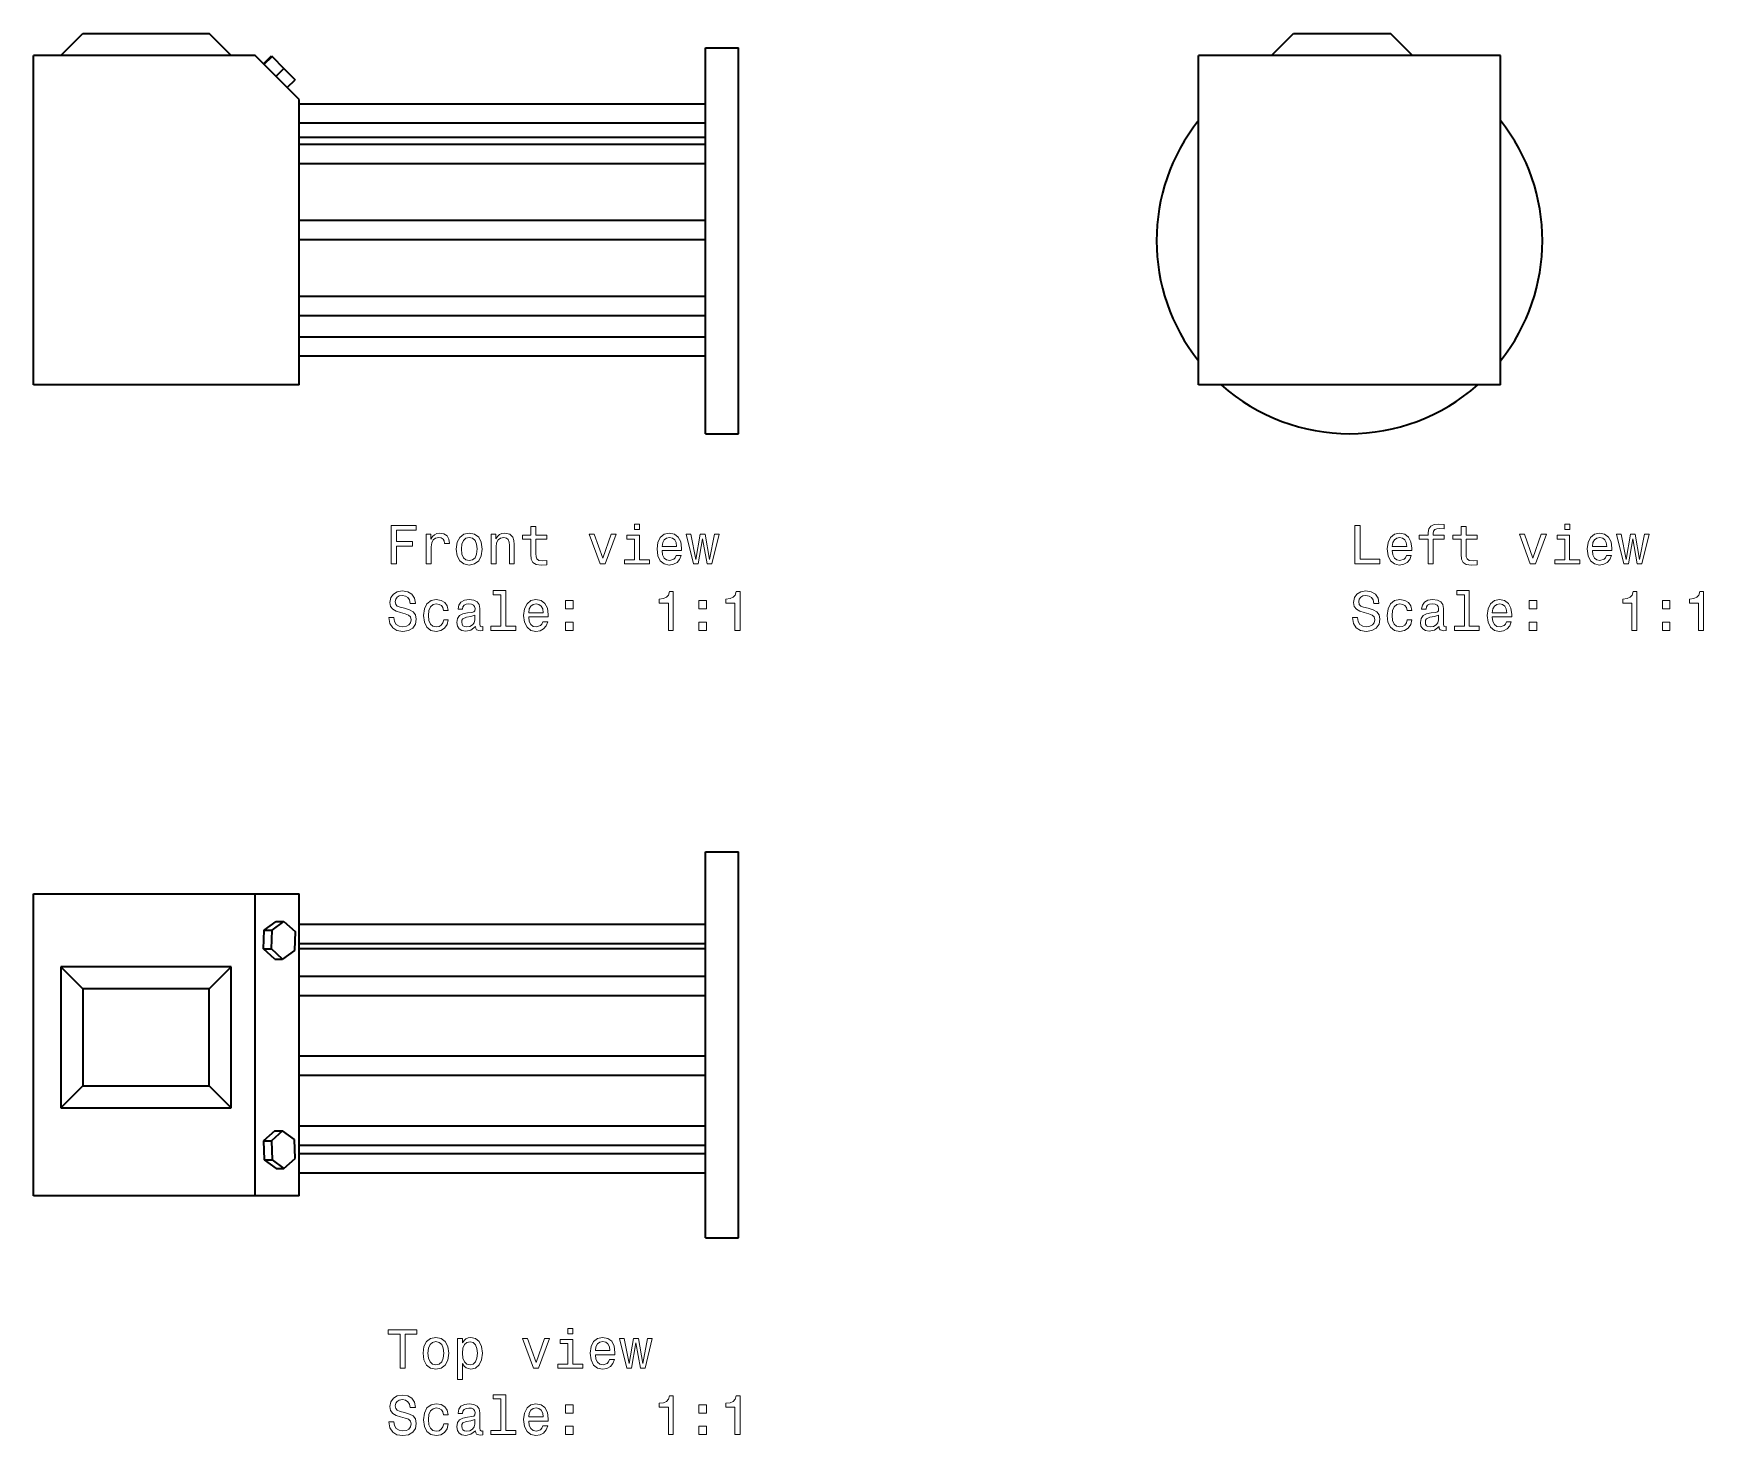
# Model space of a CAD drawing. Extents: x 562 to 714, y 311 to 439.
import ezdxf

# ---------------------------------------------------------------- set-up
doc = ezdxf.new("R2010")
doc.units = 0

msp = doc.modelspace()

# ---------------------------------------------------------------- linework, layer by layer
at = {"color": 7, "lineweight": 35, "ltscale": 0.070711}
for p, q in [((564.89, 436.72), (566.89, 438.72)), ((580.4, 436.72), (578.4, 438.72)), ((675.15, 436.72), (677.15, 438.72)), ((687.99, 436.72), (685.99, 438.72)), ((564.89, 353.73), (566.89, 351.73)), ((580.4, 353.73), (578.4, 351.73)), ((564.89, 340.89), (566.89, 342.89)), ((580.4, 340.89), (578.4, 342.89))]:
    msp.add_line(p, q, dxfattribs=at)
at = {"color": 7, "lineweight": 35, "ltscale": 0.287721}
for p, q in [((566.89, 438.72), (578.4, 438.72)), ((578.4, 351.73), (566.89, 351.73)), ((566.89, 342.89), (578.4, 342.89))]:
    msp.add_line(p, q, dxfattribs=at)
at = {"color": 7, "lineweight": 35, "ltscale": 0.220895}
for p, q in [((677.15, 438.72), (685.99, 438.72)), ((566.89, 351.73), (566.89, 342.89)), ((578.4, 342.89), (578.4, 351.73))]:
    msp.add_line(p, q, dxfattribs=at)
at = {"color": 7, "lineweight": 35}
for p, q in [((582.6, 436.72), (562.4, 436.72)), ((562.4, 406.72), (562.4, 436.72)), ((623.6, 402.28), (623.6, 437.42)), ((626.6, 402.28), (626.6, 437.42)), ((696, 436.72), (668.51, 436.72)), ((668.51, 406.72), (668.51, 436.72)), ((696, 406.72), (696, 436.72)), ((586.6, 406.72), (586.6, 432.72)), ((586.6, 432.32), (623.6, 432.32)), ((586.6, 430.57), (623.6, 430.57)), ((586.6, 429.29), (623.6, 429.29)), ((586.6, 428.64), (623.6, 428.64)), ((586.6, 426.89), (623.6, 426.89)), ((586.6, 421.71), (623.6, 421.71)), ((586.6, 419.96), (623.6, 419.96)), ((586.6, 414.79), (623.6, 414.79)), ((586.6, 413.04), (623.6, 413.04)), ((586.6, 411.09), (623.6, 411.09)), ((586.6, 409.36), (623.6, 409.36)), ((586.6, 406.72), (562.4, 406.72)), ((696, 406.72), (668.51, 406.72)), ((562.4, 360.37), (582.6, 360.37)), ((562.4, 332.88), (562.4, 360.37)), ((582.6, 332.88), (582.6, 360.37)), ((586.6, 332.88), (586.6, 360.37)), ((586.6, 357.62), (623.6, 357.62)), ((586.6, 355.87), (623.6, 355.87)), ((586.6, 355.87), (623.6, 355.87)), ((586.6, 355.42), (623.6, 355.42)), ((586.6, 352.89), (623.6, 352.89)), ((586.6, 351.14), (623.6, 351.14)), ((586.6, 345.63), (623.6, 345.63)), ((586.6, 343.88), (623.6, 343.88)), ((586.6, 339.25), (623.6, 339.25)), ((586.6, 337.5), (623.6, 337.5)), ((586.6, 337.5), (623.6, 337.5)), ((586.6, 336.73), (623.6, 336.73)), ((586.6, 334.98), (623.6, 334.98)), ((582.6, 332.88), (562.4, 332.88))]:
    msp.add_line(p, q, dxfattribs=at)
at = {"color": 7, "lineweight": 35, "ltscale": 0.141421}
msp.add_line((586.6, 432.72), (582.6, 436.72), dxfattribs=at)
at = {"color": 7, "lineweight": 35, "ltscale": 0.024999}
for p, q in [((583.36, 435.96), (584.07, 436.67)), ((583.36, 435.96), (584.07, 436.67)), ((585.52, 433.81), (586.23, 434.51))]:
    msp.add_line(p, q, dxfattribs=at)
at = {"color": 7, "lineweight": 35, "ltscale": 0.025}
msp.add_line((583.42, 435.91), (584.13, 436.61), dxfattribs=at)
at = {"color": 7, "lineweight": 35, "ltscale": 0.001962}
msp.add_line((584.07, 436.67), (584.13, 436.61), dxfattribs=at)
at = {"color": 7, "lineweight": 35, "ltscale": 0.038102}
msp.add_line((584.13, 436.61), (585.2, 435.54), dxfattribs=at)
at = {"color": 7, "lineweight": 35, "ltscale": 0.075}
for p, q in [((623.6, 437.42), (626.6, 437.42)), ((623.6, 402.28), (626.6, 402.28)), ((623.6, 364.2), (626.6, 364.2)), ((623.6, 329.06), (626.6, 329.06))]:
    msp.add_line(p, q, dxfattribs=at)
at = {"color": 7, "lineweight": 35, "ltscale": 0.025001}
msp.add_line((584.5, 434.83), (585.2, 435.54), dxfattribs=at)
at = {"color": 7, "lineweight": 35, "ltscale": 0.036139}
msp.add_line((585.2, 435.54), (586.23, 434.51), dxfattribs=at)
at = {"color": 7, "lineweight": 35, "ltscale": 0.439251}
for p, q in [((623.6, 346.63), (623.6, 364.2)), ((626.6, 346.63), (626.6, 364.2)), ((623.6, 329.06), (623.6, 346.63)), ((626.6, 329.06), (626.6, 346.63))]:
    msp.add_line(p, q, dxfattribs=at)
at = {"color": 7, "lineweight": 35, "ltscale": 0.1}
for p, q in [((582.6, 360.37), (586.6, 360.37)), ((586.6, 332.88), (582.6, 332.88))]:
    msp.add_line(p, q, dxfattribs=at)
at = {"color": 7, "lineweight": 35, "ltscale": 0.033394}
for p, q in [((583.42, 357.08), (584.5, 357.87)), ((583.42, 336.17), (584.5, 335.38))]:
    msp.add_line(p, q, dxfattribs=at)
at = {"color": 7, "lineweight": 35, "ltscale": 0.033395}
for p, q in [((584.13, 357.08), (585.2, 357.87)), ((584.13, 336.17), (585.2, 335.38))]:
    msp.add_line(p, q, dxfattribs=at)
at = {"color": 7, "lineweight": 35, "ltscale": 0.017679}
for p, q in [((584.5, 357.87), (585.2, 357.87)), ((584.5, 335.38), (585.2, 335.38))]:
    msp.add_line(p, q, dxfattribs=at)
at = {"color": 7, "lineweight": 35, "ltscale": 0.034467}
for p, q in [((585.2, 357.87), (586.23, 356.95)), ((585.2, 335.38), (586.23, 336.3))]:
    msp.add_line(p, q, dxfattribs=at)
at = {"color": 7, "lineweight": 35, "ltscale": 0.042885}
for p, q in [((583.36, 355.37), (583.42, 357.08)), ((584.07, 355.37), (584.13, 357.08)), ((586.23, 356.95), (586.17, 355.23)), ((583.36, 337.88), (583.42, 336.17)), ((584.07, 337.88), (584.13, 336.17)), ((586.23, 336.3), (586.17, 338.02))]:
    msp.add_line(p, q, dxfattribs=at)
at = {"color": 7, "lineweight": 35, "ltscale": 0.017677}
for p, q in [((583.42, 357.08), (584.13, 357.08)), ((583.36, 355.37), (584.07, 355.37)), ((584.39, 354.44), (585.09, 354.44)), ((583.36, 337.88), (584.07, 337.88)), ((584.39, 338.81), (585.09, 338.81)), ((583.42, 336.17), (584.13, 336.17))]:
    msp.add_line(p, q, dxfattribs=at)
at = {"color": 7, "lineweight": 35, "ltscale": 0.034468}
for p, q in [((584.39, 354.44), (583.36, 355.37)), ((585.09, 354.44), (584.07, 355.37)), ((584.39, 338.81), (583.36, 337.88)), ((585.09, 338.81), (584.07, 337.88))]:
    msp.add_line(p, q, dxfattribs=at)
at = {"color": 7, "lineweight": 35, "ltscale": 0.033396}
for p, q in [((586.17, 355.23), (585.09, 354.44)), ((586.17, 338.02), (585.09, 338.81))]:
    msp.add_line(p, q, dxfattribs=at)
at = {"color": 7, "lineweight": 35, "ltscale": 0.320895}
for p, q in [((564.89, 353.73), (564.89, 340.89)), ((580.4, 340.89), (580.4, 353.73))]:
    msp.add_line(p, q, dxfattribs=at)
at = {"color": 7, "lineweight": 35, "ltscale": 0.387721}
for p, q in [((580.4, 353.73), (564.89, 353.73)), ((564.89, 340.89), (580.4, 340.89))]:
    msp.add_line(p, q, dxfattribs=at)
at = {"color": 7, "lineweight": 13}
for points in [[(617.6, 394.04), (617.13, 394.04), (617.13, 393.54), (617.6, 393.54)], [(689.41, 392.66), (689.41, 390.42), (689.86, 390.42), (689.86, 392.66), (690.87, 392.66), (690.87, 393.04), (689.86, 393.04), (689.86, 393.2), (689.89, 393.41), (690.01, 393.54), (690.21, 393.62), (690.49, 393.65), (690.87, 393.63), (690.87, 394.02), (690.39, 394.04), (689.95, 394), (689.65, 393.86), (689.47, 393.62), (689.41, 393.28), (689.41, 393.04), (688.6, 393.04), (688.6, 392.66)], [(702.32, 394.04), (701.85, 394.04), (701.85, 393.54), (702.32, 393.54)], [(594.98, 390.42), (595.45, 390.42), (595.45, 392.03), (596.93, 392.03), (596.93, 392.45), (595.45, 392.45), (595.45, 393.5), (597.26, 393.5), (597.26, 393.92), (594.98, 393.92)], [(598.18, 390.42), (598.62, 390.42), (598.62, 391.97), (598.67, 392.34), (598.8, 392.61), (599.02, 392.77), (599.32, 392.83), (599.54, 392.79), (599.71, 392.69), (599.81, 392.52), (599.85, 392.29), (600.29, 392.29), (600.23, 392.69), (600.07, 392.99), (599.79, 393.16), (599.41, 393.22), (599.15, 393.18), (598.93, 393.08), (598.74, 392.91), (598.58, 392.68), (598.58, 393.13), (598.18, 393.13)], [(600.91, 391.77), (601, 391.16), (601.23, 390.7), (601.6, 390.42), (602.09, 390.32), (602.58, 390.42), (602.95, 390.7), (603.18, 391.15), (603.27, 391.77), (603.18, 392.39), (602.95, 392.85), (602.58, 393.12), (602.09, 393.22), (601.6, 393.12), (601.23, 392.84), (601, 392.39)], [(601.37, 391.78), (601.41, 392.23), (601.56, 392.56), (601.78, 392.76), (602.09, 392.83), (602.39, 392.76), (602.62, 392.56), (602.76, 392.23), (602.81, 391.78), (602.76, 391.32), (602.62, 390.98), (602.39, 390.78), (602.09, 390.72), (601.78, 390.78), (601.56, 390.98), (601.41, 391.32)], [(604.08, 390.42), (604.53, 390.42), (604.53, 391.98), (604.57, 392.34), (604.72, 392.6), (604.94, 392.76), (605.25, 392.83), (605.49, 392.77), (605.64, 392.64), (605.72, 392.41), (605.74, 392.11), (605.74, 390.42), (606.19, 390.42), (606.19, 392.2), (606.16, 392.56), (606.07, 392.86), (605.78, 393.13), (605.31, 393.22), (605.06, 393.19), (604.84, 393.09), (604.65, 392.93), (604.51, 392.71), (604.51, 393.13), (604.08, 393.13)], [(607.71, 392.66), (607.71, 391.3), (607.74, 390.86), (607.88, 390.56), (608.17, 390.38), (608.65, 390.32), (609.17, 390.35), (609.17, 390.73), (608.79, 390.7), (608.44, 390.74), (608.25, 390.87), (608.17, 391.08), (608.16, 391.38), (608.16, 392.66), (609.17, 392.66), (609.17, 393.04), (608.16, 393.04), (608.16, 393.83), (607.71, 393.83), (607.71, 393.04), (606.95, 393.04), (606.95, 392.66)], [(614, 390.42), (614.47, 390.42), (615.46, 393.13), (615, 393.13), (614.24, 390.94), (613.46, 393.13), (613, 393.13)], [(617.58, 390.79), (617.58, 393.04), (616.44, 393.04), (616.44, 392.66), (617.14, 392.66), (617.14, 390.79), (616.23, 390.79), (616.23, 390.42), (618.5, 390.42), (618.5, 390.79)], [(619.65, 391.65), (621.43, 391.65), (621.43, 391.85), (621.35, 392.43), (621.13, 392.87), (620.78, 393.13), (620.31, 393.22), (619.85, 393.12), (619.49, 392.84), (619.27, 392.38), (619.19, 391.78), (619.26, 391.16), (619.49, 390.7), (619.84, 390.42), (620.29, 390.32), (620.68, 390.39), (621.01, 390.56), (621.24, 390.83), (621.38, 391.2), (620.94, 391.2), (620.85, 390.99), (620.72, 390.84), (620.35, 390.72), (620.06, 390.78), (619.84, 390.95), (619.7, 391.24), (619.65, 391.63)], [(619.65, 392.02), (619.71, 392.37), (619.84, 392.62), (620.05, 392.78), (620.32, 392.84), (620.59, 392.78), (620.8, 392.62), (620.92, 392.37), (620.97, 392.02)], [(622.94, 390.42), (623.34, 392.72), (623.75, 390.42), (624.17, 390.42), (624.84, 393.13), (624.41, 393.13), (623.96, 390.83), (623.56, 393.13), (623.12, 393.13), (622.72, 390.83), (622.27, 393.13), (621.85, 393.13), (622.52, 390.42)], [(682.75, 390.42), (685, 390.42), (685, 390.84), (683.21, 390.84), (683.21, 393.92), (682.75, 393.92)], [(686.15, 391.65), (687.93, 391.65), (687.93, 391.85), (687.85, 392.43), (687.63, 392.87), (687.28, 393.13), (686.81, 393.22), (686.35, 393.12), (686, 392.84), (685.77, 392.38), (685.69, 391.78), (685.76, 391.16), (685.99, 390.7), (686.34, 390.42), (686.79, 390.32), (687.19, 390.39), (687.51, 390.56), (687.75, 390.83), (687.88, 391.2), (687.44, 391.2), (687.35, 390.99), (687.22, 390.84), (686.85, 390.72), (686.56, 390.78), (686.34, 390.95), (686.2, 391.24), (686.15, 391.63)], [(686.15, 392.02), (686.21, 392.37), (686.34, 392.62), (686.55, 392.78), (686.82, 392.84), (687.09, 392.78), (687.3, 392.62), (687.42, 392.37), (687.47, 392.02)], [(692.43, 392.66), (692.43, 391.3), (692.46, 390.86), (692.6, 390.56), (692.88, 390.38), (693.36, 390.32), (693.89, 390.35), (693.89, 390.73), (693.5, 390.7), (693.16, 390.74), (692.97, 390.87), (692.89, 391.08), (692.87, 391.38), (692.87, 392.66), (693.89, 392.66), (693.89, 393.04), (692.87, 393.04), (692.87, 393.83), (692.43, 393.83), (692.43, 393.04), (691.66, 393.04), (691.66, 392.66)], [(698.72, 390.42), (699.19, 390.42), (700.18, 393.13), (699.72, 393.13), (698.96, 390.94), (698.18, 393.13), (697.72, 393.13)], [(702.3, 390.79), (702.3, 393.04), (701.16, 393.04), (701.16, 392.66), (701.86, 392.66), (701.86, 390.79), (700.95, 390.79), (700.95, 390.42), (703.22, 390.42), (703.22, 390.79)], [(704.37, 391.65), (706.14, 391.65), (706.15, 391.85), (706.07, 392.43), (705.85, 392.87), (705.49, 393.13), (705.02, 393.22), (704.56, 393.12), (704.21, 392.84), (703.98, 392.38), (703.9, 391.78), (703.98, 391.16), (704.21, 390.7), (704.55, 390.42), (705.01, 390.32), (705.4, 390.39), (705.72, 390.56), (705.96, 390.83), (706.1, 391.2), (705.66, 391.2), (705.57, 390.99), (705.44, 390.84), (705.06, 390.72), (704.78, 390.78), (704.56, 390.95), (704.42, 391.24), (704.37, 391.63)], [(704.37, 392.02), (704.42, 392.37), (704.56, 392.62), (704.77, 392.78), (705.04, 392.84), (705.31, 392.78), (705.51, 392.62), (705.64, 392.37), (705.68, 392.02)], [(707.66, 390.42), (708.06, 392.72), (708.46, 390.42), (708.89, 390.42), (709.55, 393.13), (709.12, 393.13), (708.67, 390.83), (708.28, 393.13), (707.84, 393.13), (707.44, 390.83), (706.99, 393.13), (706.57, 393.13), (707.23, 390.42)], [(595.22, 385.53), (594.76, 385.53), (594.86, 384.99), (595.12, 384.6), (595.5, 384.36), (596.03, 384.28), (596.55, 384.36), (596.94, 384.58), (597.18, 384.93), (597.27, 385.39), (597.2, 385.8), (596.99, 386.07), (596.64, 386.24), (596.18, 386.38), (595.79, 386.47), (595.53, 386.58), (595.39, 386.74), (595.34, 387), (595.39, 387.22), (595.52, 387.39), (595.72, 387.51), (596, 387.55), (596.28, 387.5), (596.5, 387.36), (596.65, 387.14), (596.72, 386.83), (597.18, 386.83), (597.18, 386.84), (597.1, 387.31), (596.86, 387.67), (596.49, 387.89), (595.98, 387.96), (595.53, 387.89), (595.18, 387.68), (594.95, 387.35), (594.87, 386.92), (594.93, 386.55), (595.13, 386.29), (595.43, 386.12), (595.84, 385.99), (596.25, 385.87), (596.56, 385.76), (596.74, 385.6), (596.81, 385.34), (596.75, 385.07), (596.59, 384.87), (596.36, 384.74), (596.05, 384.7), (595.71, 384.76), (595.44, 384.92), (595.28, 385.18)], [(604.96, 387.62), (604.96, 384.75), (604.05, 384.75), (604.05, 384.37), (606.32, 384.37), (606.32, 384.75), (605.41, 384.75), (605.41, 387.99), (604.27, 387.99), (604.27, 387.62)], [(620.22, 384.37), (620.67, 384.37), (620.67, 387.9), (620.33, 387.9), (620.24, 387.59), (620.06, 387.38), (619.78, 387.26), (619.4, 387.22), (619.4, 386.86), (620.22, 386.86)], [(626.29, 384.37), (626.75, 384.37), (626.75, 387.9), (626.4, 387.9), (626.31, 387.59), (626.13, 387.38), (625.85, 387.26), (625.47, 387.22), (625.47, 386.86), (626.29, 386.86)], [(682.97, 385.53), (682.52, 385.53), (682.62, 384.99), (682.87, 384.6), (683.26, 384.36), (683.78, 384.28), (684.3, 384.36), (684.69, 384.58), (684.94, 384.93), (685.03, 385.39), (684.95, 385.8), (684.74, 386.07), (684.4, 386.24), (683.94, 386.38), (683.54, 386.47), (683.29, 386.58), (683.14, 386.74), (683.1, 387), (683.14, 387.22), (683.27, 387.39), (683.47, 387.51), (683.75, 387.55), (684.03, 387.5), (684.26, 387.36), (684.4, 387.14), (684.47, 386.83), (684.93, 386.83), (684.93, 386.84), (684.85, 387.31), (684.61, 387.67), (684.24, 387.89), (683.74, 387.96), (683.28, 387.89), (682.93, 387.68), (682.7, 387.35), (682.62, 386.92), (682.69, 386.55), (682.88, 386.29), (683.18, 386.12), (683.59, 385.99), (684, 385.87), (684.31, 385.76), (684.5, 385.6), (684.56, 385.34), (684.5, 385.07), (684.35, 384.87), (684.11, 384.74), (683.8, 384.7), (683.46, 384.76), (683.2, 384.92), (683.03, 385.18)], [(692.72, 387.62), (692.72, 384.75), (691.81, 384.75), (691.81, 384.37), (694.07, 384.37), (694.07, 384.75), (693.16, 384.75), (693.16, 387.99), (692.02, 387.99), (692.02, 387.62)], [(707.97, 384.37), (708.43, 384.37), (708.43, 387.9), (708.08, 387.9), (707.99, 387.59), (707.81, 387.38), (707.53, 387.26), (707.15, 387.22), (707.15, 386.86), (707.97, 386.86)], [(714.04, 384.37), (714.5, 384.37), (714.5, 387.9), (714.16, 387.9), (714.07, 387.59), (713.88, 387.38), (713.61, 387.26), (713.22, 387.22), (713.22, 386.86), (714.04, 386.86)], [(599.73, 386.18), (600.17, 386.18), (600.08, 386.59), (599.87, 386.9), (599.53, 387.1), (599.09, 387.18), (598.61, 387.08), (598.24, 386.79), (598.01, 386.33), (597.92, 385.72), (598, 385.11), (598.23, 384.66), (598.59, 384.37), (599.07, 384.28), (599.51, 384.35), (599.85, 384.56), (600.08, 384.9), (600.18, 385.34), (599.76, 385.34), (599.68, 385.06), (599.54, 384.85), (599.34, 384.72), (599.09, 384.68), (598.78, 384.74), (598.56, 384.94), (598.42, 385.27), (598.38, 385.73), (598.42, 386.19), (598.56, 386.52), (598.79, 386.72), (599.09, 386.79), (599.35, 386.74), (599.55, 386.63), (599.68, 386.44)], [(602.65, 384.73), (602.65, 384.71), (602.68, 384.54), (602.76, 384.42), (603.07, 384.32), (603.32, 384.36), (603.32, 384.71), (603.21, 384.69), (603.07, 384.76), (603.05, 384.96), (603.05, 386.36), (602.99, 386.72), (602.81, 386.97), (602.5, 387.12), (602.07, 387.18), (601.65, 387.12), (601.33, 386.94), (601.14, 386.68), (601.07, 386.32), (601.07, 386.29), (601.47, 386.29), (601.51, 386.51), (601.62, 386.66), (601.8, 386.75), (602.05, 386.78), (602.3, 386.76), (602.48, 386.68), (602.58, 386.55), (602.62, 386.37), (602.6, 386.16), (602.52, 386.05), (602.32, 386), (601.94, 385.96), (601.51, 385.87), (601.2, 385.71), (601.02, 385.46), (600.96, 385.08), (601.01, 384.75), (601.17, 384.5), (601.42, 384.35), (601.77, 384.29), (602.24, 384.4)], [(607.51, 385.6), (609.28, 385.6), (609.29, 385.81), (609.21, 386.39), (608.98, 386.82), (608.63, 387.08), (608.16, 387.18), (607.7, 387.08), (607.35, 386.79), (607.12, 386.33), (607.04, 385.73), (607.12, 385.11), (607.35, 384.66), (607.69, 384.37), (608.15, 384.28), (608.54, 384.34), (608.86, 384.51), (609.1, 384.79), (609.24, 385.15), (608.8, 385.15), (608.71, 384.95), (608.58, 384.8), (608.2, 384.68), (607.91, 384.73), (607.7, 384.91), (607.56, 385.19), (607.51, 385.58)], [(607.51, 385.97), (607.56, 386.32), (607.7, 386.58), (607.9, 386.73), (608.18, 386.79), (608.44, 386.73), (608.65, 386.58), (608.78, 386.32), (608.82, 385.97)], [(610.85, 386.33), (611.55, 386.33), (611.55, 387.08), (610.85, 387.08)], [(622.99, 386.33), (623.69, 386.33), (623.69, 387.08), (622.99, 387.08)], [(687.49, 386.18), (687.93, 386.18), (687.84, 386.59), (687.62, 386.9), (687.28, 387.1), (686.84, 387.18), (686.36, 387.08), (685.99, 386.79), (685.76, 386.33), (685.68, 385.72), (685.75, 385.11), (685.98, 384.66), (686.34, 384.37), (686.83, 384.28), (687.26, 384.35), (687.6, 384.56), (687.83, 384.9), (687.93, 385.34), (687.51, 385.34), (687.43, 385.06), (687.29, 384.85), (687.09, 384.72), (686.84, 384.68), (686.53, 384.74), (686.31, 384.94), (686.18, 385.27), (686.13, 385.73), (686.18, 386.19), (686.32, 386.52), (686.55, 386.72), (686.84, 386.79), (687.1, 386.74), (687.3, 386.63), (687.43, 386.44)], [(690.41, 384.73), (690.41, 384.71), (690.43, 384.54), (690.51, 384.42), (690.83, 384.32), (691.07, 384.36), (691.07, 384.71), (690.97, 384.69), (690.83, 384.76), (690.8, 384.96), (690.8, 386.36), (690.74, 386.72), (690.56, 386.97), (690.26, 387.12), (689.82, 387.18), (689.4, 387.12), (689.09, 386.94), (688.89, 386.68), (688.82, 386.32), (688.82, 386.29), (689.22, 386.29), (689.26, 386.51), (689.37, 386.66), (689.55, 386.75), (689.81, 386.78), (690.06, 386.76), (690.23, 386.68), (690.34, 386.55), (690.37, 386.37), (690.35, 386.16), (690.27, 386.05), (690.07, 386), (689.69, 385.96), (689.26, 385.87), (688.95, 385.71), (688.77, 385.46), (688.71, 385.08), (688.76, 384.75), (688.92, 384.5), (689.17, 384.35), (689.52, 384.29), (689.99, 384.4)], [(695.26, 385.6), (697.03, 385.6), (697.04, 385.81), (696.96, 386.39), (696.74, 386.82), (696.38, 387.08), (695.92, 387.18), (695.46, 387.08), (695.1, 386.79), (694.88, 386.33), (694.8, 385.73), (694.87, 385.11), (695.1, 384.66), (695.45, 384.37), (695.9, 384.28), (696.29, 384.34), (696.62, 384.51), (696.85, 384.79), (696.99, 385.15), (696.55, 385.15), (696.46, 384.95), (696.33, 384.8), (695.96, 384.68), (695.67, 384.73), (695.45, 384.91), (695.31, 385.19), (695.26, 385.58)], [(695.26, 385.97), (695.32, 386.32), (695.45, 386.58), (695.66, 386.73), (695.93, 386.79), (696.2, 386.73), (696.4, 386.58), (696.53, 386.32), (696.58, 385.97)], [(698.6, 386.33), (699.3, 386.33), (699.3, 387.08), (698.6, 387.08)], [(710.75, 386.33), (711.44, 386.33), (711.44, 387.08), (710.75, 387.08)], [(602.6, 385.32), (602.54, 385.06), (602.38, 384.86), (602.14, 384.73), (601.84, 384.68), (601.65, 384.71), (601.52, 384.79), (601.43, 384.93), (601.4, 385.12), (601.42, 385.3), (601.51, 385.43), (601.83, 385.57), (602.24, 385.63), (602.6, 385.75)], [(610.85, 384.37), (611.55, 384.37), (611.55, 385.12), (610.85, 385.12)], [(622.99, 384.37), (623.69, 384.37), (623.69, 385.12), (622.99, 385.12)], [(690.36, 385.32), (690.3, 385.06), (690.14, 384.86), (689.89, 384.73), (689.6, 384.68), (689.4, 384.71), (689.27, 384.79), (689.18, 384.93), (689.16, 385.12), (689.18, 385.3), (689.26, 385.43), (689.58, 385.57), (689.99, 385.63), (690.36, 385.75)], [(698.6, 384.37), (699.3, 384.37), (699.3, 385.12), (698.6, 385.12)], [(710.75, 384.37), (711.44, 384.37), (711.44, 385.12), (710.75, 385.12)], [(595.79, 317.2), (596.25, 317.2), (596.25, 320.28), (597.31, 320.28), (597.31, 320.7), (594.72, 320.7), (594.72, 320.28), (595.79, 320.28)], [(597.88, 318.55), (597.96, 317.94), (598.19, 317.48), (598.56, 317.2), (599.05, 317.1), (599.54, 317.2), (599.91, 317.48), (600.14, 317.93), (600.23, 318.55), (600.14, 319.17), (599.91, 319.62), (599.54, 319.9), (599.05, 320), (598.56, 319.9), (598.19, 319.62), (597.96, 319.17)], [(598.33, 318.56), (598.38, 319.01), (598.52, 319.34), (598.75, 319.54), (599.05, 319.61), (599.36, 319.54), (599.58, 319.34), (599.72, 319.01), (599.78, 318.56), (599.72, 318.1), (599.58, 317.76), (599.36, 317.56), (599.05, 317.5), (598.75, 317.56), (598.52, 317.76), (598.38, 318.1)], [(601.46, 319.49), (601.46, 319.91), (601.02, 319.91), (601.02, 316.15), (601.46, 316.15), (601.46, 317.61), (601.62, 317.38), (601.8, 317.22), (602.24, 317.1), (602.66, 317.2), (603, 317.49), (603.21, 317.94), (603.3, 318.56), (603.21, 319.17), (603, 319.62), (602.66, 319.9), (602.24, 320), (602, 319.97), (601.79, 319.88), (601.62, 319.72)], [(602.17, 317.5), (601.87, 317.57), (601.65, 317.77), (601.52, 318.1), (601.47, 318.56), (601.52, 319.01), (601.65, 319.34), (601.87, 319.53), (602.17, 319.6), (602.44, 319.53), (602.65, 319.33), (602.79, 319), (602.84, 318.56), (602.79, 318.1), (602.65, 317.77), (602.44, 317.57)], [(607.93, 317.2), (608.4, 317.2), (609.39, 319.91), (608.93, 319.91), (608.17, 317.72), (607.39, 319.91), (606.93, 319.91)], [(611.51, 317.57), (611.51, 319.82), (610.37, 319.82), (610.37, 319.44), (611.07, 319.44), (611.07, 317.57), (610.16, 317.57), (610.16, 317.2), (612.43, 317.2), (612.43, 317.57)], [(611.53, 320.82), (611.06, 320.82), (611.06, 320.32), (611.53, 320.32)], [(613.58, 318.42), (615.35, 318.42), (615.36, 318.63), (615.28, 319.21), (615.06, 319.64), (614.7, 319.91), (614.23, 320), (613.78, 319.9), (613.42, 319.62), (613.2, 319.16), (613.11, 318.56), (613.19, 317.94), (613.42, 317.48), (613.77, 317.2), (614.22, 317.1), (614.61, 317.17), (614.94, 317.34), (615.17, 317.61), (615.31, 317.98), (614.87, 317.98), (614.78, 317.77), (614.65, 317.62), (614.27, 317.5), (613.99, 317.56), (613.77, 317.73), (613.63, 318.02), (613.58, 318.41)], [(613.58, 318.8), (613.63, 319.15), (613.77, 319.4), (613.98, 319.56), (614.25, 319.61), (614.52, 319.56), (614.72, 319.4), (614.85, 319.15), (614.89, 318.8)], [(616.87, 317.2), (617.27, 319.5), (617.67, 317.2), (618.1, 317.2), (618.76, 319.91), (618.33, 319.91), (617.89, 317.61), (617.49, 319.91), (617.05, 319.91), (616.65, 317.61), (616.2, 319.91), (615.78, 319.91), (616.44, 317.2)], [(595.22, 312.31), (594.76, 312.31), (594.86, 311.77), (595.12, 311.38), (595.5, 311.14), (596.03, 311.06), (596.55, 311.14), (596.94, 311.36), (597.18, 311.71), (597.27, 312.17), (597.2, 312.58), (596.99, 312.85), (596.64, 313.02), (596.18, 313.15), (595.79, 313.25), (595.53, 313.36), (595.39, 313.52), (595.34, 313.77), (595.39, 314), (595.52, 314.17), (595.72, 314.29), (596, 314.33), (596.28, 314.28), (596.5, 314.14), (596.65, 313.92), (596.72, 313.61), (597.18, 313.61), (597.18, 313.62), (597.1, 314.09), (596.86, 314.45), (596.49, 314.67), (595.98, 314.74), (595.53, 314.67), (595.18, 314.46), (594.95, 314.13), (594.87, 313.7), (594.93, 313.33), (595.13, 313.07), (595.43, 312.9), (595.84, 312.77), (596.25, 312.65), (596.56, 312.54), (596.74, 312.38), (596.81, 312.12), (596.75, 311.85), (596.59, 311.65), (596.36, 311.52), (596.05, 311.48), (595.71, 311.54), (595.44, 311.7), (595.28, 311.96)], [(599.73, 312.96), (600.17, 312.96), (600.08, 313.37), (599.87, 313.68), (599.53, 313.88), (599.09, 313.96), (598.61, 313.86), (598.24, 313.57), (598.01, 313.11), (597.92, 312.5), (598, 311.89), (598.23, 311.43), (598.59, 311.15), (599.07, 311.06), (599.51, 311.13), (599.85, 311.34), (600.08, 311.68), (600.18, 312.12), (599.76, 312.12), (599.68, 311.84), (599.54, 311.63), (599.34, 311.49), (599.09, 311.45), (598.78, 311.52), (598.56, 311.72), (598.42, 312.05), (598.38, 312.51), (598.42, 312.97), (598.56, 313.3), (598.79, 313.5), (599.09, 313.57), (599.35, 313.52), (599.55, 313.41), (599.68, 313.21)], [(602.65, 311.5), (602.65, 311.49), (602.68, 311.32), (602.76, 311.2), (603.07, 311.1), (603.32, 311.14), (603.32, 311.48), (603.21, 311.47), (603.07, 311.54), (603.05, 311.74), (603.05, 313.14), (602.99, 313.5), (602.81, 313.75), (602.5, 313.9), (602.07, 313.96), (601.65, 313.9), (601.33, 313.72), (601.14, 313.46), (601.07, 313.1), (601.07, 313.07), (601.47, 313.07), (601.51, 313.29), (601.62, 313.44), (601.8, 313.53), (602.05, 313.56), (602.3, 313.54), (602.48, 313.46), (602.58, 313.33), (602.62, 313.15), (602.6, 312.94), (602.52, 312.83), (602.32, 312.78), (601.94, 312.74), (601.51, 312.65), (601.2, 312.49), (601.02, 312.24), (600.96, 311.86), (601.01, 311.53), (601.17, 311.28), (601.42, 311.13), (601.77, 311.07), (602.24, 311.18)], [(604.96, 314.4), (604.96, 311.53), (604.05, 311.53), (604.05, 311.15), (606.32, 311.15), (606.32, 311.53), (605.41, 311.53), (605.41, 314.77), (604.27, 314.77), (604.27, 314.4)], [(607.51, 312.38), (609.28, 312.38), (609.29, 312.58), (609.21, 313.16), (608.98, 313.6), (608.63, 313.86), (608.16, 313.96), (607.7, 313.86), (607.35, 313.57), (607.12, 313.11), (607.04, 312.51), (607.12, 311.89), (607.35, 311.43), (607.69, 311.15), (608.15, 311.06), (608.54, 311.12), (608.86, 311.29), (609.1, 311.57), (609.24, 311.93), (608.8, 311.93), (608.71, 311.73), (608.58, 311.58), (608.2, 311.45), (607.91, 311.51), (607.7, 311.69), (607.56, 311.97), (607.51, 312.36)], [(607.51, 312.75), (607.56, 313.1), (607.7, 313.36), (607.9, 313.51), (608.18, 313.57), (608.44, 313.51), (608.65, 313.36), (608.78, 313.1), (608.82, 312.75)], [(610.85, 313.11), (611.55, 313.11), (611.55, 313.86), (610.85, 313.86)], [(620.22, 311.15), (620.67, 311.15), (620.67, 314.68), (620.33, 314.68), (620.24, 314.37), (620.06, 314.16), (619.78, 314.04), (619.4, 314), (619.4, 313.64), (620.22, 313.64)], [(622.99, 313.11), (623.69, 313.11), (623.69, 313.86), (622.99, 313.86)], [(626.29, 311.15), (626.75, 311.15), (626.75, 314.68), (626.4, 314.68), (626.31, 314.37), (626.13, 314.16), (625.85, 314.04), (625.47, 314), (625.47, 313.64), (626.29, 313.64)], [(602.6, 312.1), (602.54, 311.84), (602.38, 311.64), (602.14, 311.5), (601.84, 311.46), (601.65, 311.48), (601.52, 311.57), (601.43, 311.71), (601.4, 311.9), (601.42, 312.08), (601.51, 312.21), (601.83, 312.35), (602.24, 312.41), (602.6, 312.53)], [(610.85, 311.15), (611.55, 311.15), (611.55, 311.9), (610.85, 311.9)], [(622.99, 311.15), (623.69, 311.15), (623.69, 311.9), (622.99, 311.9)]]:
    msp.add_lwpolyline(points, close=True, dxfattribs=at)
at = {"color": 7, "lineweight": 35}
for start, end in [(141.4845, 218.5155), (321.4849, 38.5151), (228.3209, 311.6791)]:
    msp.add_arc((682.25, 419.85), 17.57, start, end, dxfattribs=at)

doc.saveas('drawing.dxf')
